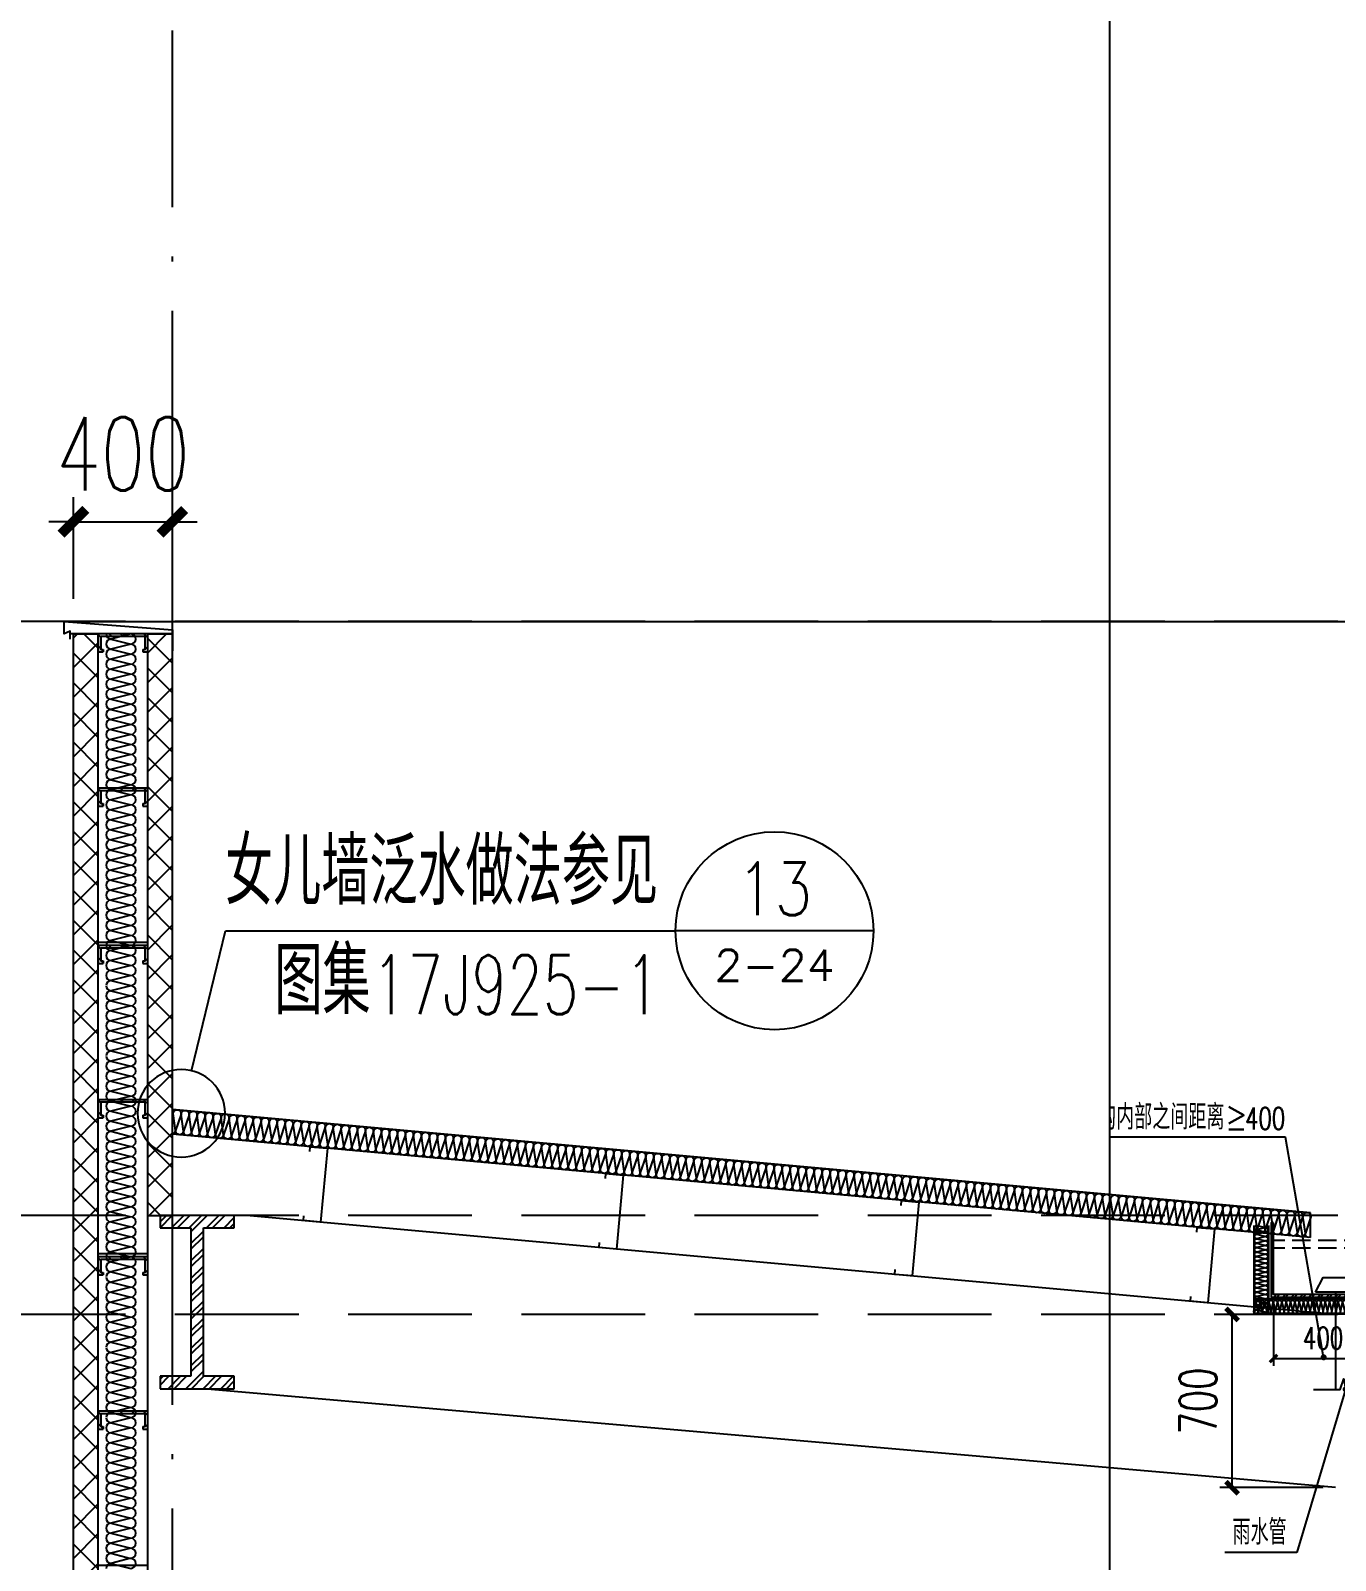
# Model space of a CAD drawing. Extents: x -1899985 to -450366, y 556196 to 2151267.
# Drawn here: x -1581744 to -1576471, y 578964 to 585146 of the extents above; entities that cross this region are included whole.
import ezdxf
from ezdxf.enums import TextEntityAlignment as Align
from ezdxf.xclip import XClip

# ---------------------------------------------------------------- set-up
doc = ezdxf.new("R2010")
doc.units = 0
doc.header["$LTSCALE"] = 1000
doc.header["$MEASUREMENT"] = 0
doc.header["$XCLIPFRAME"] = 2
for name, pattern in [('__DASH', [0.35, 0.25, -0.1]), ('DASH', [0.35, 0.25, -0.1]), ('DOTE', [2.42, 2, -0.2, 0.02, -0.2])]:
    doc.linetypes.add(name, pattern=pattern)
doc.layers.get('Defpoints').update_dxf_attribs({"color": 210})
for name, color, linetype in [('A-AXIS-DOTE', 14, 'DOTE'), ('A-AXIS-DP', 126, 'Continuous'), ('A-AXIS-SYMB', 3, 'Continuous'), ('A-HATCH-2', 251, 'Continuous'), ('A-LIN-V', 9, 'Continuous'), ('AS-COLN', 6, 'Continuous'), ('AS-WALL', 40, 'Continuous'), ('DIM_SYMB', 3, 'Continuous'), ('PUB_HATCH', 8, 'Continuous'), ('PUB_TEXT', 7, 'Continuous'), ('建-墙-填充', 8, 'Continuous'), ('建-尺寸', 3, 'Continuous'), ('建-柱-钢', 9, 'Continuous')]:
    doc.layers.add(name, color=color, linetype=linetype)
doc.styles.add('_TCH_DIM', font='SIMPLEX', dxfattribs={"bigfont": 'GBCBIG'})
doc.styles.add('_TCH_DIM_T3', font='SIMPLEX', dxfattribs={"width": 0.705882, "bigfont": 'GBCBIG'})
doc.styles.add('A-DIM_T3', font='SIMPLEX', dxfattribs={"width": 0.705882, "bigfont": 'GBCBIG'})
doc.dimstyles.new('_TCH_ARCH&&100', dxfattribs={"dimtxt": 297.5, "dimasz": 100, "dimexe": 100, "dimexo": 100, "dimgap": 126.25, "dimtad": 1, "dimdec": 0, "dimzin": 0, "dimdsep": 46, "dimtxsty": '_TCH_DIM_T3', "dimblk": 'ARCHTICK', "dimcen": 0.09, "dimclrt": 7, "dimazin": 2, "dimtfac": 1, "dimtdec": 0, "dimtix": 1, "dimtmove": 2, "dimatfit": 3, "dimfxl": 0, "dimtolj": 1, "dimtzin": 0, "dimarcsym": 0})
doc.dimstyles.new('_TCH_ARCH&&30', dxfattribs={"dimtxt": 89.25, "dimasz": 30, "dimexe": 30, "dimexo": 30, "dimgap": 37.875, "dimtad": 1, "dimdec": 0, "dimzin": 0, "dimdsep": 46, "dimtxsty": '_TCH_DIM_T3', "dimblk": 'ARCHTICK', "dimcen": 0.09, "dimclrt": 7, "dimazin": 2, "dimtfac": 1, "dimtdec": 0, "dimtix": 1, "dimtmove": 2, "dimatfit": 3, "dimfxl": 0, "dimtolj": 1, "dimtzin": 0, "dimarcsym": 0})
doc.dimstyles.new('A-DIM&&50', dxfattribs={"dimtxt": 148.75, "dimasz": 50, "dimexe": 50, "dimexo": 50, "dimgap": 63.125, "dimtad": 1, "dimdec": 0, "dimzin": 0, "dimdsep": 46, "dimtxsty": 'A-DIM_T3', "dimblk": 'ARCHTICK', "dimcen": 0.09, "dimclrt": 7, "dimazin": 2, "dimtfac": 1, "dimtdec": 0, "dimtix": 1, "dimtmove": 2, "dimatfit": 3, "dimfxl": 0, "dimtolj": 1, "dimtzin": 0, "dimarcsym": 0})
pattern_1 = [(45, (60, 0), (-60.000061, 60.000061), []), (135, (60, 0), (-60.000061, -60.000061), [])]

# ---------------------------------------------------------------- blocks, each defined once
blk = doc.blocks.new('G$C59B9C3A2')
at = {"layer": 'A-LIN-V'}
blk.add_lwpolyline([(79.4, -16.8), (-333.7, -16.8)], dxfattribs=at)
at = {"layer": 'AS-WALL'}
blk.add_lwpolyline([(-333.7, -38.1), (-333.7, -5.4), (-357.8, -16.8), (-357.8, 33.2), (79.4, 0), (79.4, -84.3)], dxfattribs=at)
blk = doc.blocks.new('$LinePat$岩棉板')
at = {"color": 0}
for p, q in [((0, -17), (12, -67)), ((12, -67), (24, -17))]:
    blk.add_line(p, q, dxfattribs=at)
for points in [[(24, -1.5), (0, -1.5)], [(24, -84), (0, -84)]]:
    blk.add_lwpolyline(points)
for centre, start, end in [((12, -17), 0, 180), ((0, -67), 270, 0), ((24, -67), 180, 270)]:
    blk.add_arc(centre, 12, start, end, dxfattribs=at)
blk = doc.blocks.new('_ArchTick')
at = {"color": 0, "linetype": 'ByBlock', "const_width": 0.4}
blk.add_lwpolyline([(-0.5, -0.5), (0.5, 0.5)], dxfattribs=at)
blk = doc.blocks.new('*D509')
at = {"layer": 'A-AXIS-SYMB', "color": 0, "lineweight": -2}
for p, q in [((1161223.6, -3405789.3), (1161223.6, -3406047.3)), ((1161623.6, -3405789.3), (1161623.6, -3406047.3)), ((1161223.6, -3406017.3), (1161623.6, -3406017.3))]:
    blk.add_line(p, q, dxfattribs=at)
at = {"layer": 'Defpoints', "color": 0}
for p in [(1161223.6, -3405759.3), (1161623.6, -3405759.3), (1161623.6, -3406017.3)]:
    blk.add_point(p, dxfattribs=at)
at = {"layer": 'A-AXIS-SYMB', "color": 0, "lineweight": -2, "xscale": 30, "yscale": 30, "zscale": 30, "rotation": 180}
blk.add_blockref('_ArchTick', (1161223.6, -3406017.3), dxfattribs=at)
at = {"layer": 'A-AXIS-SYMB', "color": 0, "lineweight": -2, "xscale": 30, "yscale": 30, "zscale": 30}
blk.add_blockref('_ArchTick', (1161623.6, -3406017.3), dxfattribs=at)
at = {"layer": 'A-AXIS-SYMB', "color": 7, "insert": (1161423.6, -3405934.8), "char_height": 89.25, "attachment_point": 5, "style": '_TCH_DIM_T3'}
blk.add_mtext('\\A1;400', dxfattribs=at)
blk = doc.blocks.new('G$CBF9D2CED')
at = {"layer": '建-墙-填充'}
h = blk.add_hatch(dxfattribs=at)
h.set_pattern_fill('金属', color=256, scale=20, style=0)
h.set_pattern_definition([(45, (0, 0), (-35.3553, 35.3553), []), (45, (23.57, 0), (-35.3553, 35.3553), [])])
h.paths.add_polyline_path([(-150, 0), (-150, -50), (-25, -50), (-25, -650), (-150, -650), (-150, -700), (150, -700), (150, -650), (25, -650), (25, -50), (150, -50), (150, 0)])
at = {"layer": '建-柱-钢'}
for p, q in [((-150, 0), (-150, -50)), ((150, 0), (-150, 0)), ((150, -50), (150, 0)), ((-150, -50), (-25, -50)), ((-25, -50), (-25, -650)), ((25, -650), (25, -50)), ((25, -50), (150, -50)), ((-25, -650), (-150, -650)), ((-150, -650), (-150, -700)), ((150, -650), (25, -650)), ((150, -700), (150, -650)), ((-150, -700), (150, -700))]:
    blk.add_line(p, q, dxfattribs=at)
blk = doc.blocks.new('*D130')
at = {"layer": 'A-AXIS-DP', "color": 0, "lineweight": -2}
for p, q in [((-1581570.6, 582849.2), (-1581570.6, 583260.6)), ((-1581170.6, 582849.2), (-1581170.6, 583260.6)), ((-1581570.6, 583160.6), (-1581670.6, 583160.6)), ((-1581570.6, 583160.6), (-1581170.6, 583160.6)), ((-1581170.6, 583160.6), (-1581070.6, 583160.6))]:
    blk.add_line(p, q, dxfattribs=at)
at = {"layer": 'Defpoints', "color": 0}
for p in [(-1581170.6, 583160.6), (-1581570.6, 582749.2), (-1581170.6, 582749.2)]:
    blk.add_point(p, dxfattribs=at)
at = {"layer": 'A-AXIS-DP', "color": 0, "lineweight": -2, "xscale": 100, "yscale": 100, "zscale": 100}
blk.add_blockref('_ArchTick', (-1581570.6, 583160.6), dxfattribs=at)
at = {"layer": 'A-AXIS-DP', "color": 0, "lineweight": -2, "xscale": 100, "yscale": 100, "zscale": 100, "rotation": 180}
blk.add_blockref('_ArchTick', (-1581170.6, 583160.6), dxfattribs=at)
at = {"layer": 'A-AXIS-DP', "color": 7, "insert": (-1581370.6, 583435.6), "char_height": 297.5, "attachment_point": 5, "style": '_TCH_DIM_T3'}
blk.add_mtext('\\A1;400', dxfattribs=at)
blk = doc.blocks.new('*D359')
at = {"layer": 'Defpoints', "color": 0}
for p in [(-1576888.1, 579957.5), (-1576470.6, 579957.5), (-1576470.6, 579257.5)]:
    blk.add_point(p, dxfattribs=at)
at = {"layer": '建-尺寸', "color": 0, "lineweight": -2}
for p, q in [((-1576520.6, 579957.5), (-1576938.1, 579957.5)), ((-1576888.1, 579257.5), (-1576888.1, 579957.5)), ((-1576520.6, 579257.5), (-1576938.1, 579257.5))]:
    blk.add_line(p, q, dxfattribs=at)
at = {"layer": '建-尺寸', "color": 0, "lineweight": -2, "xscale": 50, "yscale": 50, "zscale": 50}
for p, rotation in [((-1576888.1, 579957.5), 90), ((-1576888.1, 579257.5), 270)]:
    blk.add_blockref('_ArchTick', p, dxfattribs=dict(at, rotation=rotation))
at = {"layer": '建-尺寸', "color": 7, "insert": (-1577025.6, 579607.5), "char_height": 148.75, "attachment_point": 5, "rotation": 90, "style": 'A-DIM_T3'}
blk.add_mtext('\\A1;700', dxfattribs=at)
blk = doc.blocks.new('CURVEPATTERNLIB$SYSLIB$岩棉板')
at = {"color": 0}
for p, q in [((0, -17), (12, -67)), ((12, -67), (24, -17))]:
    blk.add_line(p, q, dxfattribs=at)
for centre, start, end in [((12, -17), 0, 180), ((0, -67), 270, 0), ((24, -67), 180, 270)]:
    blk.add_arc(centre, 12, start, end, dxfattribs=at)
blk = doc.blocks.new('CURVEPATTERNLIB$SYSLIB$防水材料1')
at = {"layer": 'PUB_HATCH'}
h = blk.add_hatch(dxfattribs=at)
h.set_pattern_fill('ANSI31', color=256, scale=10, angle=90, style=0)
h.set_pattern_definition([(45, (-196995.837, -685381.036), (11.22532015, -11.22532015), [])])
h.paths.add_polyline_path([(35, 0), (0, 0), (0, -100), (35, -100), (35, -90), (30, -90), (30, -95), (5, -95), (5, -5), (30, -5), (30, -10), (35, -10)])
h = blk.add_hatch(dxfattribs=at)
h.set_pattern_fill('ANSI31', color=256, scale=10, angle=90, style=0)
h.set_pattern_definition([(45, (-196695.837, -685381.036), (11.22532015, -11.22532015), [])])
h.paths.add_polyline_path([(335, 0), (300, 0), (300, -100), (335, -100), (335, -90), (330, -90), (330, -95), (305, -95), (305, -5), (330, -5), (330, -10), (335, -10)])
at = {"layer": 'A-LIN-V', "extrusion": (-3.26108e-18, 2.41725e-31, -1)}
blk.add_line((600, 0), (600, -100), dxfattribs=at)
at = {"layer": 'A-LIN-V'}
for p, q in [((30, -10), (35, -10)), ((330, -10), (335, -10)), ((30, -90), (35, -90)), ((330, -90), (335, -90))]:
    blk.add_line(p, q, dxfattribs=at)
at = {"layer": 'A-LIN-V', "extrusion": (-3.26108e-18, 2.41725e-31, -1)}
for points in [[(-35, -10), (-35, 0), (0, 0), (0, -100), (-35, -100), (-35, -90)], [(-335, -10), (-335, 0), (-300, 0), (-300, -100), (-335, -100), (-335, -90)], [(-30, -10), (-30, -5), (-5, -5), (-5, -95), (-30, -95), (-30, -90)], [(-330, -10), (-330, -5), (-305, -5), (-305, -95), (-330, -95), (-330, -90)]]:
    blk.add_lwpolyline(points, dxfattribs=at)
at = {"layer": 'A-LIN-V', "xscale": 0.8142221102150538, "yscale": 0.8108108108108109, "zscale": 0.8142221102150538}
for p in [(0, -20.1), (19.5, -20.1), (39.1, -20.1), (58.6, -20.1), (78.2, -20.1), (97.7, -20.1), (117.2, -20.1), (136.8, -20.1), (156.3, -20.1), (175.9, -20.1), (195.4, -20.1), (215, -20.1), (234.5, -20.1), (254, -20.1), (273.6, -20.1), (293.1, -20.1), (312.7, -20.1), (332.2, -20.1), (351.7, -20.1), (371.3, -20.1), (390.8, -20.1), (410.4, -20.1), (429.9, -20.1), (449.5, -20.1), (469, -20.1), (488.5, -20.1), (508.1, -20.1), (527.6, -20.1), (547.2, -20.1), (566.7, -20.1), (586.2, -20.1)]:
    blk.add_blockref('CURVEPATTERNLIB$SYSLIB$岩棉板', p, dxfattribs=at)
blk = doc.blocks.new('2342424242')
at = {"layer": 'A-LIN-V'}
h = blk.add_hatch(dxfattribs=at)
h.set_pattern_fill('金属', color=256, scale=10)
h.set_pattern_definition([(45, (0, 0), (-17.67766953, 17.67766953), []), (45, (11.785, 0), (-17.67766953, 17.67766953), [])])
h.paths.add_polyline_path([(1161223.6, -3405469.3), (1161213.6, -3405469.3), (1161213.6, -3405769.3), (1162328.6, -3405769.3), (1162328.6, -3405469.3), (1162318.6, -3405469.3), (1162318.6, -3405759.3), (1161223.6, -3405759.3)])
at = {"layer": 'A-AXIS-DOTE', "linetype": '__DASH', "ltscale": 2}
blk.add_line((1161773.6, -3405320), (1161773.6, -3406120), dxfattribs=at)
at = {"layer": 'A-AXIS-SYMB'}
for p, q in [((1161938.6, -3405760), (1162340, -3405093.4)), ((1162340, -3405093.4), (1162945.1, -3405093.4)), ((1161515, -3406142.1), (1161317.7, -3406800.9)), ((1161317.7, -3406800.9), (1161026.4, -3406800.9))]:
    blk.add_line(p, q, dxfattribs=at)
at = {"layer": 'A-AXIS-SYMB', "color": 1}
for p, q in [((1161272.2, -3405123.4), (1160118.6, -3405123.4)), ((1161426.2, -3406012.6), (1161272.2, -3405123.4))]:
    blk.add_line(p, q, dxfattribs=at)
at = {"layer": 'A-AXIS-SYMB', "const_width": 12}
for points in [[(1161935.5, -3405765.1, 1), (1161941.7, -3405754.9, 1)], [(1161516.8, -3406136.3, 1), (1161513.3, -3406147.8, 1)]]:
    blk.add_lwpolyline(points, format="xyb", close=True, dxfattribs=at)
at = {"layer": 'A-AXIS-SYMB', "color": 1, "const_width": 12}
blk.add_lwpolyline([(1161427.3, -3406018.5, 1), (1161425.2, -3406006.6, 1)], format="xyb", close=True, dxfattribs=at)
at = {"layer": 'A-LIN-V'}
for points in [[(1161223.6, -3405469.3), (1161213.6, -3405469.3), (1161213.6, -3405769.3), (1162328.6, -3405769.3), (1162328.6, -3405469.3), (1162318.6, -3405469.3), (1162318.6, -3405469.3), (1162318.6, -3405469.3), (1162318.6, -3405759.3), (1161223.6, -3405759.3), (1161223.6, -3405469.3)], [(1161393.6, -3405749.3), (1161423.6, -3405690), (1161623.6, -3405690), (1161653.6, -3405749.3), (1161393.6, -3405749.3)], [(1161473.6, -3405749.3), (1161473.6, -3406142.1)], [(1161573.6, -3405749.3), (1161573.6, -3406142.1)]]:
    blk.add_lwpolyline(points, dxfattribs=at)
at = {"layer": 'A-LIN-V', "linetype": 'DASH', "ltscale": 0.3}
for points in [[(1162318.6, -3405540.9), (1161223.6, -3405540.9)], [(1162318.6, -3405570.9), (1161223.6, -3405570.9)]]:
    blk.add_lwpolyline(points, dxfattribs=at)
at = {"layer": 'DIM_SYMB'}
blk.add_lwpolyline([(1161384.9, -3406142.1), (1161492.4, -3406142.1), (1161507.6, -3406100.1), (1161522.5, -3406184.1), (1161537.4, -3406142.1), (1161644.9, -3406142.1)], dxfattribs=at)
at = {"layer": 'A-LIN-V', "yscale": 0.7272727272727273, "zscale": 0.7272727272727273}
for p, xscale, rotation in [((1161143.6, -3405479.3), -0.7499999999999999, 90), ((1162398.6, -3405479.3), 0.7499999999999999, 270), ((1161143.6, -3405497.3), -0.7499999999999999, 90), ((1161143.6, -3405515.3), -0.7499999999999999, 90), ((1161143.6, -3405533.3), -0.7499999999999999, 90), ((1161143.6, -3405551.3), -0.7499999999999999, 90), ((1162398.6, -3405497.3), 0.7499999999999999, 270), ((1162398.6, -3405515.3), 0.7499999999999999, 270), ((1162398.6, -3405533.3), 0.7499999999999999, 270), ((1162398.6, -3405551.3), 0.7499999999999999, 270), ((1161143.6, -3405569.3), -0.7499999999999999, 90), ((1161143.6, -3405587.3), -0.7499999999999999, 90), ((1161143.6, -3405605.3), -0.7499999999999999, 90), ((1162398.6, -3405569.3), 0.7499999999999999, 270), ((1162398.6, -3405587.3), 0.7499999999999999, 270), ((1162398.6, -3405605.3), 0.7499999999999999, 270), ((1161143.6, -3405623.3), -0.7499999999999999, 90), ((1161143.6, -3405641.3), -0.7499999999999999, 90), ((1161143.6, -3405659.3), -0.7499999999999999, 90), ((1161143.6, -3405677.3), -0.7499999999999999, 90), ((1162398.6, -3405623.3), 0.7499999999999999, 270), ((1162398.6, -3405641.3), 0.7499999999999999, 270), ((1162398.6, -3405659.3), 0.7499999999999999, 270), ((1162398.6, -3405677.3), 0.7499999999999999, 270), ((1161143.6, -3405695.3), -0.7499999999999999, 90), ((1161143.6, -3405713.3), -0.7499999999999999, 90), ((1161143.6, -3405731.3), -0.7499999999999999, 90), ((1162398.6, -3405695.3), 0.7499999999999999, 270), ((1162398.6, -3405713.3), 0.7499999999999999, 270), ((1162398.6, -3405731.3), 0.7499999999999999, 270), ((1161143.6, -3405839.3), -0.7291666728024547, 180), ((1161143.6, -3405749.3), -0.7499999999999999, 90), ((1161143.6, -3405767.3), -0.7499999999999999, 90), ((1161143.6, -3405785.3), -0.7499999999999999, 90), ((1161161.1, -3405839.3), -0.7291666728024547, 180), ((1161178.6, -3405839.3), -0.7291666728024547, 180), ((1161196.1, -3405839.3), -0.7291666728024547, 180), ((1161213.6, -3405839.3), -0.7291666728024547, 180), ((1161231.1, -3405839.3), -0.7291666728024547, 180), ((1161248.6, -3405839.3), -0.7291666728024547, 180), ((1161266.1, -3405839.3), -0.7291666728024547, 180), ((1161283.6, -3405839.3), -0.7291666728024547, 180), ((1161301.1, -3405839.3), -0.7291666728024547, 180), ((1161318.6, -3405839.3), -0.7291666728024547, 180), ((1161336.1, -3405839.3), -0.7291666728024547, 180), ((1161353.6, -3405839.3), -0.7291666728024547, 180), ((1161371.1, -3405839.3), -0.7291666728024547, 180), ((1161388.6, -3405839.3), -0.7291666728024547, 180), ((1161406.1, -3405839.3), -0.7291666728024547, 180), ((1161423.6, -3405839.3), -0.7291666728024547, 180), ((1161441.1, -3405839.3), -0.7291666728024547, 180), ((1161458.6, -3405839.3), -0.7291666728024547, 180), ((1161476.1, -3405839.3), -0.7291666728024547, 180), ((1161493.6, -3405839.3), -0.7291666728024547, 180), ((1161511.1, -3405839.3), -0.7291666728024547, 180), ((1161528.6, -3405839.3), -0.7291666728024547, 180), ((1161546.1, -3405839.3), -0.7291666728024547, 180), ((1161563.6, -3405839.3), -0.7291666728024547, 180), ((1161581.1, -3405839.3), -0.7291666728024547, 180), ((1161598.6, -3405839.3), -0.7291666728024547, 180), ((1161616.1, -3405839.3), -0.7291666728024547, 180), ((1161633.6, -3405839.3), -0.7291666728024547, 180), ((1161651.1, -3405839.3), -0.7291666728024547, 180), ((1161668.6, -3405839.3), -0.7291666728024547, 180), ((1161686.1, -3405839.3), -0.7291666728024547, 180), ((1161703.6, -3405839.3), -0.7291666728024547, 180), ((1161721.1, -3405839.3), -0.7291666728024547, 180), ((1161738.6, -3405839.3), -0.7291666728024547, 180), ((1161756.1, -3405839.3), -0.7291666728024547, 180), ((1161791.4, -3405839.3), 0.7440476145040953, 180), ((1161809.3, -3405839.3), 0.7440476145040953, 180), ((1161827.1, -3405839.3), 0.7440476145040953, 180), ((1161845, -3405839.3), 0.7440476145040953, 180), ((1161862.9, -3405839.3), 0.7440476145040953, 180), ((1161880.7, -3405839.3), 0.7440476145040953, 180), ((1161898.6, -3405839.3), 0.7440476145040953, 180), ((1161916.4, -3405839.3), 0.7440476145040953, 180), ((1161934.3, -3405839.3), 0.7440476145040953, 180), ((1161952.1, -3405839.3), 0.7440476145040953, 180), ((1161970, -3405839.3), 0.7440476145040953, 180), ((1161987.9, -3405839.3), 0.7440476145040953, 180), ((1162005.7, -3405839.3), 0.7440476145040953, 180), ((1162023.6, -3405839.3), 0.7440476145040953, 180), ((1162041.4, -3405839.3), 0.7440476145040953, 180), ((1162059.3, -3405839.3), 0.7440476145040953, 180), ((1162077.1, -3405839.3), 0.7440476145040953, 180), ((1162095, -3405839.3), 0.7440476145040953, 180), ((1162112.9, -3405839.3), 0.7440476145040953, 180), ((1162130.7, -3405839.3), 0.7440476145040953, 180), ((1162148.6, -3405839.3), 0.7440476145040953, 180), ((1162166.4, -3405839.3), 0.7440476145040953, 180), ((1162184.3, -3405839.3), 0.7440476145040953, 180), ((1162202.1, -3405839.3), 0.7440476145040953, 180), ((1162220, -3405839.3), 0.7440476145040953, 180), ((1162237.9, -3405839.3), 0.7440476145040953, 180), ((1162255.7, -3405839.3), 0.7440476145040953, 180), ((1162273.6, -3405839.3), 0.7440476145040953, 180), ((1162291.4, -3405839.3), 0.7440476145040953, 180), ((1162309.3, -3405839.3), 0.7440476145040953, 180), ((1162327.1, -3405839.3), 0.7440476145040953, 180), ((1162345, -3405839.3), 0.7440476145040953, 180), ((1162398.6, -3405749.3), 0.7499999999999999, 270), ((1162398.6, -3405767.3), 0.7499999999999999, 270), ((1162398.6, -3405785.3), 0.7499999999999999, 270), ((1162362.9, -3405839.3), 0.7440476145040953, 180), ((1162380.7, -3405839.3), 0.7440476145040953, 180), ((1162398.6, -3405839.3), 0.7440476145040953, 180), ((1161143.6, -3405803.3), -0.7499999999999999, 90), ((1161143.6, -3405821.3), -0.7499999999999999, 90), ((1162398.6, -3405803.3), 0.7499999999999999, 270), ((1162398.6, -3405821.3), 0.7499999999999999, 270)]:
    blk.add_blockref('$LinePat$岩棉板', p, dxfattribs=dict(at, xscale=xscale, rotation=rotation))
at = {"layer": 'PUB_TEXT', "style": '_TCH_DIM'}
for s, height, p in [('梁边和排水沟内部之间距离≥', 101.277, (1160150.1, -3405091.9)), ('厚钢板檐沟', 101.28, (1162560.7, -3405061.9)), ('雨水管', 101.28, (1161057.9, -3406769.4))]:
    blk.add_text(s, height=height, dxfattribs=at).set_placement(p)
at = {"layer": 'PUB_TEXT', "style": '_TCH_DIM', "width": 0.705882}
for s, p in [('3~4', (1162362.7, -3405061.9)), ('400', (1161108.5, -3405091.9))]:
    blk.add_text(s, height=89.25, dxfattribs=at).set_placement(p)
at = {"layer": 'A-AXIS-SYMB', "color": 1}
dim = blk.add_aligned_dim(p1=(1161223.6, -3405759.3), p2=(1161623.6, -3405759.3), distance=-258, dimstyle='_TCH_ARCH&&30', dxfattribs=at)
dim.commit()
dim.dimension.update_dxf_attribs({"geometry": '*D509', "text_midpoint": (1161423.6, -3405934.8)})
blk = doc.blocks.new('G$C845E5159')
at = {"layer": 'A-LIN-V'}
blk.add_blockref('2342424242', (-1161773.6, 3406539.3), dxfattribs=at)

msp = doc.modelspace()

# ---------------------------------------------------------------- hatches: boundary and pattern name
at = {"layer": 'PUB_HATCH'}
h = msp.add_hatch(dxfattribs=at)
h.set_pattern_fill('多孔材料', color=256, scale=30, style=0)
h.set_pattern_definition(pattern_1)
h.paths.add_polyline_path([(-1581470.6, 570657.5), (-1581470.6, 582707.5), (-1581570.6, 582707.5), (-1581570.6, 570657.5)])
h = msp.add_hatch(dxfattribs=at)
h.set_pattern_fill('多孔材料', color=256, scale=30, style=0)
h.set_pattern_definition(pattern_1)
h.paths.add_polyline_path([(-1581170.6, 580357.5), (-1581170.6, 582707.5), (-1581270.6, 582707.5), (-1581270.6, 580357.5)])

# ---------------------------------------------------------------- linework, layer by layer
at = {"layer": 'A-AXIS-DOTE'}
msp.add_line((-1581170.6, 565072.8), (-1581170.6, 585146), dxfattribs=at)
at = {"layer": 'A-AXIS-DOTE', "linetype": '__DASH', "ltscale": 2}
for p, q in [((-1572960.3, 582757.5), (-1587785.8, 582757.5)), ((-1572960.3, 580357.5), (-1587785.8, 580357.5)), ((-1572960.3, 579957.5), (-1587785.8, 579957.5))]:
    msp.add_line(p, q, dxfattribs=at)
at = {"layer": 'A-AXIS-SYMB'}
for p, q in [((-1581093.1, 580942.5), (-1580955.6, 581508.1)), ((-1580955.6, 581508.1), (-1579137.3, 581508.1)), ((-1578337.3, 581508.1), (-1579137.3, 581508.1))]:
    msp.add_line(p, q, dxfattribs=at)
msp.add_lwpolyline([(-1580957.9, 580770.5, 1), (-1581312, 580770.5, 1)], format="xyb", close=True, dxfattribs=at)
msp.add_circle((-1578737.3, 581508.1), 400, dxfattribs=at)
at = {"layer": 'A-LIN-V'}
msp.add_line((-1581607.7, 582757.5), (-1572960.3, 582757.5), dxfattribs=at)
at = {"layer": 'A-LIN-V', "color": 2}
for p, q in [((-1576470.6, 579957.5), (-1580870.6, 580357.5)), ((-1576470.6, 579257.5), (-1581045.6, 579657.5))]:
    msp.add_line(p, q, dxfattribs=at)
at = {"layer": 'A-LIN-V'}
for points in [[(-1581270.6, 572757.5), (-1581270.6, 582707.5)], [(-1580615.9, 580615.5), (-1580614.1, 580635.4), (-1580544.4, 580629), (-1580571.6, 580330.3), (-1580641.3, 580336.6), (-1580639.5, 580356.5)], [(-1579420.9, 580506.8), (-1579419, 580526.7), (-1579349.3, 580520.4), (-1579376.5, 580221.6), (-1579446.2, 580228), (-1579444.4, 580247.9)], [(-1578225.8, 580398.2), (-1578224, 580418.1), (-1578154.3, 580411.8), (-1578181.4, 580113), (-1578251.1, 580119.3), (-1578249.3, 580139.2)], [(-1577030.7, 580289.5), (-1577028.9, 580309.4), (-1576959.2, 580303.1), (-1576986.4, 580004.3), (-1577056.1, 580010.7), (-1577054.3, 580030.6)]]:
    msp.add_lwpolyline(points, dxfattribs=at)
at = {"layer": 'AS-COLN'}
for p, q in [((-1576570.7, 580368.2), (-1581170.6, 580786.4)), ((-1576570.7, 580267.8), (-1581170.6, 580686)), ((-1576570.7, 580267.8), (-1576570.7, 580368.2))]:
    msp.add_line(p, q, dxfattribs=at)
at = {"layer": 'AS-WALL'}
for p, q in [((-1581570.6, 570657.5), (-1581570.6, 582707.5)), ((-1581570.6, 582707.5), (-1581470.6, 582707.5)), ((-1581470.6, 570657.5), (-1581470.6, 582707.5)), ((-1581270.6, 580357.5), (-1581270.6, 582707.5)), ((-1581270.6, 582707.5), (-1581170.6, 582707.5)), ((-1581170.6, 580357.5), (-1581170.6, 582707.5)), ((-1581270.6, 580357.5), (-1581170.6, 580357.5))]:
    msp.add_line(p, q, dxfattribs=at)

# ---------------------------------------------------------------- block references
at = {"layer": 'A-HATCH-2'}
for name, p, xscale, yscale, zscale, rotation in [('CURVEPATTERNLIB$SYSLIB$防水材料1', (-1581270.6, 582707.5), 2.07789527983807, 1.999999999990687, 1.999999999990687, 269.9999999972882), ('CURVEPATTERNLIB$SYSLIB$防水材料1', (-1581270.6, 581448.7), 2.07789527983807, 1.999999999990687, 1.999999999990687, 269.9999999972882), ('CURVEPATTERNLIB$SYSLIB$岩棉板', (-1581133.6, 580790), -1.354906005216423, 1.351351351351351, 1.351351351351351, 354.8055707640898), ('CURVEPATTERNLIB$SYSLIB$岩棉板', (-1581101.3, 580787.1), -1.354906005216423, 1.351351351351351, 1.351351351351351, 354.8055707640898), ('CURVEPATTERNLIB$SYSLIB$岩棉板', (-1581068.9, 580784.2), -1.354906005216423, 1.351351351351351, 1.351351351351351, 354.8055707640898), ('CURVEPATTERNLIB$SYSLIB$岩棉板', (-1581036.5, 580781.2), -1.354906005216423, 1.351351351351351, 1.351351351351351, 354.8055707640898), ('CURVEPATTERNLIB$SYSLIB$岩棉板', (-1581004.1, 580778.3), -1.354906005216423, 1.351351351351351, 1.351351351351351, 354.8055707640898), ('CURVEPATTERNLIB$SYSLIB$岩棉板', (-1580971.7, 580775.3), -1.354906005216423, 1.351351351351351, 1.351351351351351, 354.8055707640898), ('CURVEPATTERNLIB$SYSLIB$岩棉板', (-1580939.3, 580772.4), -1.354906005216423, 1.351351351351351, 1.351351351351351, 354.8055707640898), ('CURVEPATTERNLIB$SYSLIB$岩棉板', (-1580907, 580769.4), -1.354906005216423, 1.351351351351351, 1.351351351351351, 354.8055707640898), ('CURVEPATTERNLIB$SYSLIB$岩棉板', (-1580874.6, 580766.5), -1.354906005216423, 1.351351351351351, 1.351351351351351, 354.8055707640898), ('CURVEPATTERNLIB$SYSLIB$岩棉板', (-1580842.2, 580763.6), -1.354906005216423, 1.351351351351351, 1.351351351351351, 354.8055707640898), ('CURVEPATTERNLIB$SYSLIB$岩棉板', (-1580809.8, 580760.6), -1.354906005216423, 1.351351351351351, 1.351351351351351, 354.8055707640898), ('CURVEPATTERNLIB$SYSLIB$岩棉板', (-1580777.4, 580757.7), -1.354906005216423, 1.351351351351351, 1.351351351351351, 354.8055707640898), ('CURVEPATTERNLIB$SYSLIB$岩棉板', (-1580745, 580754.7), -1.354906005216423, 1.351351351351351, 1.351351351351351, 354.8055707640898), ('CURVEPATTERNLIB$SYSLIB$岩棉板', (-1580712.7, 580751.8), -1.354906005216423, 1.351351351351351, 1.351351351351351, 354.8055707640898), ('CURVEPATTERNLIB$SYSLIB$岩棉板', (-1580680.3, 580748.8), -1.354906005216423, 1.351351351351351, 1.351351351351351, 354.8055707640898), ('CURVEPATTERNLIB$SYSLIB$岩棉板', (-1580647.9, 580745.9), -1.354906005216423, 1.351351351351351, 1.351351351351351, 354.8055707640898), ('CURVEPATTERNLIB$SYSLIB$岩棉板', (-1580615.5, 580742.9), -1.354906005216423, 1.351351351351351, 1.351351351351351, 354.8055707640898), ('CURVEPATTERNLIB$SYSLIB$岩棉板', (-1580583.1, 580740), -1.354906005216423, 1.351351351351351, 1.351351351351351, 354.8055707640898), ('CURVEPATTERNLIB$SYSLIB$岩棉板', (-1580550.7, 580737.1), -1.354906005216423, 1.351351351351351, 1.351351351351351, 354.8055707640898), ('CURVEPATTERNLIB$SYSLIB$岩棉板', (-1580518.3, 580734.1), -1.354906005216423, 1.351351351351351, 1.351351351351351, 354.8055707640898), ('CURVEPATTERNLIB$SYSLIB$岩棉板', (-1580486, 580731.2), -1.354906005216423, 1.351351351351351, 1.351351351351351, 354.8055707640898), ('CURVEPATTERNLIB$SYSLIB$岩棉板', (-1580453.6, 580728.2), -1.354906005216423, 1.351351351351351, 1.351351351351351, 354.8055707640898), ('CURVEPATTERNLIB$SYSLIB$岩棉板', (-1580421.2, 580725.3), -1.354906005216423, 1.351351351351351, 1.351351351351351, 354.8055707640898), ('CURVEPATTERNLIB$SYSLIB$岩棉板', (-1580388.8, 580722.3), -1.354906005216423, 1.351351351351351, 1.351351351351351, 354.8055707640898), ('CURVEPATTERNLIB$SYSLIB$岩棉板', (-1580356.4, 580719.4), -1.354906005216423, 1.351351351351351, 1.351351351351351, 354.8055707640898), ('CURVEPATTERNLIB$SYSLIB$岩棉板', (-1580324, 580716.4), -1.354906005216423, 1.351351351351351, 1.351351351351351, 354.8055707640898), ('CURVEPATTERNLIB$SYSLIB$岩棉板', (-1580291.7, 580713.5), -1.354906005216423, 1.351351351351351, 1.351351351351351, 354.8055707640898), ('CURVEPATTERNLIB$SYSLIB$岩棉板', (-1580259.3, 580710.6), -1.354906005216423, 1.351351351351351, 1.351351351351351, 354.8055707640898), ('CURVEPATTERNLIB$SYSLIB$岩棉板', (-1580226.9, 580707.6), -1.354906005216423, 1.351351351351351, 1.351351351351351, 354.8055707640898), ('CURVEPATTERNLIB$SYSLIB$岩棉板', (-1580194.5, 580704.7), -1.354906005216423, 1.351351351351351, 1.351351351351351, 354.8055707640898), ('CURVEPATTERNLIB$SYSLIB$岩棉板', (-1580162.1, 580701.7), -1.354906005216423, 1.351351351351351, 1.351351351351351, 354.8055707640898), ('CURVEPATTERNLIB$SYSLIB$岩棉板', (-1580129.7, 580698.8), -1.354906005216423, 1.351351351351351, 1.351351351351351, 354.8055707640898), ('CURVEPATTERNLIB$SYSLIB$岩棉板', (-1580097.4, 580695.8), -1.354906005216423, 1.351351351351351, 1.351351351351351, 354.8055707640898), ('CURVEPATTERNLIB$SYSLIB$岩棉板', (-1580065, 580692.9), -1.354906005216423, 1.351351351351351, 1.351351351351351, 354.8055707640898), ('CURVEPATTERNLIB$SYSLIB$岩棉板', (-1580032.6, 580690), -1.354906005216423, 1.351351351351351, 1.351351351351351, 354.8055707640898), ('CURVEPATTERNLIB$SYSLIB$岩棉板', (-1580000.2, 580687), -1.354906005216423, 1.351351351351351, 1.351351351351351, 354.8055707640898), ('CURVEPATTERNLIB$SYSLIB$岩棉板', (-1579967.8, 580684.1), -1.354906005216423, 1.351351351351351, 1.351351351351351, 354.8055707640898), ('CURVEPATTERNLIB$SYSLIB$岩棉板', (-1579935.4, 580681.1), -1.354906005216423, 1.351351351351351, 1.351351351351351, 354.8055707640898), ('CURVEPATTERNLIB$SYSLIB$岩棉板', (-1579903, 580678.2), -1.354906005216423, 1.351351351351351, 1.351351351351351, 354.8055707640898), ('CURVEPATTERNLIB$SYSLIB$岩棉板', (-1579870.7, 580675.2), -1.354906005216423, 1.351351351351351, 1.351351351351351, 354.8055707640898), ('CURVEPATTERNLIB$SYSLIB$岩棉板', (-1579838.3, 580672.3), -1.354906005216423, 1.351351351351351, 1.351351351351351, 354.8055707640898), ('CURVEPATTERNLIB$SYSLIB$岩棉板', (-1579805.9, 580669.3), -1.354906005216423, 1.351351351351351, 1.351351351351351, 354.8055707640898), ('CURVEPATTERNLIB$SYSLIB$岩棉板', (-1579773.5, 580666.4), -1.354906005216423, 1.351351351351351, 1.351351351351351, 354.8055707640898), ('CURVEPATTERNLIB$SYSLIB$岩棉板', (-1579741.1, 580663.5), -1.354906005216423, 1.351351351351351, 1.351351351351351, 354.8055707640898), ('CURVEPATTERNLIB$SYSLIB$岩棉板', (-1579708.7, 580660.5), -1.354906005216423, 1.351351351351351, 1.351351351351351, 354.8055707640898), ('CURVEPATTERNLIB$SYSLIB$岩棉板', (-1579676.4, 580657.6), -1.354906005216423, 1.351351351351351, 1.351351351351351, 354.8055707640898), ('CURVEPATTERNLIB$SYSLIB$岩棉板', (-1579644, 580654.6), -1.354906005216423, 1.351351351351351, 1.351351351351351, 354.8055707640898), ('CURVEPATTERNLIB$SYSLIB$岩棉板', (-1579611.6, 580651.7), -1.354906005216423, 1.351351351351351, 1.351351351351351, 354.8055707640898), ('CURVEPATTERNLIB$SYSLIB$岩棉板', (-1579579.2, 580648.7), -1.354906005216423, 1.351351351351351, 1.351351351351351, 354.8055707640898), ('CURVEPATTERNLIB$SYSLIB$岩棉板', (-1579546.8, 580645.8), -1.354906005216423, 1.351351351351351, 1.351351351351351, 354.8055707640898), ('CURVEPATTERNLIB$SYSLIB$岩棉板', (-1579514.4, 580642.8), -1.354906005216423, 1.351351351351351, 1.351351351351351, 354.8055707640898), ('CURVEPATTERNLIB$SYSLIB$岩棉板', (-1579482.1, 580639.9), -1.354906005216423, 1.351351351351351, 1.351351351351351, 354.8055707640898), ('CURVEPATTERNLIB$SYSLIB$岩棉板', (-1579449.7, 580637), -1.354906005216423, 1.351351351351351, 1.351351351351351, 354.8055707640898), ('CURVEPATTERNLIB$SYSLIB$岩棉板', (-1579417.3, 580634), -1.354906005216423, 1.351351351351351, 1.351351351351351, 354.8055707640898), ('CURVEPATTERNLIB$SYSLIB$岩棉板', (-1579384.9, 580631.1), -1.354906005216423, 1.351351351351351, 1.351351351351351, 354.8055707640898), ('CURVEPATTERNLIB$SYSLIB$岩棉板', (-1579352.5, 580628.1), -1.354906005216423, 1.351351351351351, 1.351351351351351, 354.8055707640898), ('CURVEPATTERNLIB$SYSLIB$岩棉板', (-1579320.1, 580625.2), -1.354906005216423, 1.351351351351351, 1.351351351351351, 354.8055707640898), ('CURVEPATTERNLIB$SYSLIB$岩棉板', (-1579287.7, 580622.2), -1.354906005216423, 1.351351351351351, 1.351351351351351, 354.8055707640898), ('CURVEPATTERNLIB$SYSLIB$岩棉板', (-1579255.4, 580619.3), -1.354906005216423, 1.351351351351351, 1.351351351351351, 354.8055707640898), ('CURVEPATTERNLIB$SYSLIB$岩棉板', (-1579223, 580616.4), -1.354906005216423, 1.351351351351351, 1.351351351351351, 354.8055707640898), ('CURVEPATTERNLIB$SYSLIB$岩棉板', (-1579190.6, 580613.4), -1.354906005216423, 1.351351351351351, 1.351351351351351, 354.8055707640898), ('CURVEPATTERNLIB$SYSLIB$岩棉板', (-1579158.2, 580610.5), -1.354906005216423, 1.351351351351351, 1.351351351351351, 354.8055707640898), ('CURVEPATTERNLIB$SYSLIB$岩棉板', (-1579125.8, 580607.5), -1.354906005216423, 1.351351351351351, 1.351351351351351, 354.8055707640898), ('CURVEPATTERNLIB$SYSLIB$岩棉板', (-1579093.4, 580604.6), -1.354906005216423, 1.351351351351351, 1.351351351351351, 354.8055707640898), ('CURVEPATTERNLIB$SYSLIB$岩棉板', (-1579061.1, 580601.6), -1.354906005216423, 1.351351351351351, 1.351351351351351, 354.8055707640898), ('CURVEPATTERNLIB$SYSLIB$岩棉板', (-1579028.7, 580598.7), -1.354906005216423, 1.351351351351351, 1.351351351351351, 354.8055707640898), ('CURVEPATTERNLIB$SYSLIB$岩棉板', (-1578996.3, 580595.7), -1.354906005216423, 1.351351351351351, 1.351351351351351, 354.8055707640898), ('CURVEPATTERNLIB$SYSLIB$岩棉板', (-1578963.9, 580592.8), -1.354906005216423, 1.351351351351351, 1.351351351351351, 354.8055707640898), ('CURVEPATTERNLIB$SYSLIB$岩棉板', (-1578931.5, 580589.9), -1.354906005216423, 1.351351351351351, 1.351351351351351, 354.8055707640898), ('CURVEPATTERNLIB$SYSLIB$岩棉板', (-1578899.1, 580586.9), -1.354906005216423, 1.351351351351351, 1.351351351351351, 354.8055707640898), ('CURVEPATTERNLIB$SYSLIB$岩棉板', (-1578866.8, 580584), -1.354906005216423, 1.351351351351351, 1.351351351351351, 354.8055707640898), ('CURVEPATTERNLIB$SYSLIB$岩棉板', (-1578834.4, 580581), -1.354906005216423, 1.351351351351351, 1.351351351351351, 354.8055707640898), ('CURVEPATTERNLIB$SYSLIB$岩棉板', (-1578802, 580578.1), -1.354906005216423, 1.351351351351351, 1.351351351351351, 354.8055707640898), ('CURVEPATTERNLIB$SYSLIB$岩棉板', (-1578769.6, 580575.1), -1.354906005216423, 1.351351351351351, 1.351351351351351, 354.8055707640898), ('CURVEPATTERNLIB$SYSLIB$岩棉板', (-1578737.2, 580572.2), -1.354906005216423, 1.351351351351351, 1.351351351351351, 354.8055707640898), ('CURVEPATTERNLIB$SYSLIB$岩棉板', (-1578704.8, 580569.2), -1.354906005216423, 1.351351351351351, 1.351351351351351, 354.8055707640898), ('CURVEPATTERNLIB$SYSLIB$岩棉板', (-1578672.4, 580566.3), -1.354906005216423, 1.351351351351351, 1.351351351351351, 354.8055707640898), ('CURVEPATTERNLIB$SYSLIB$岩棉板', (-1578640.1, 580563.4), -1.354906005216423, 1.351351351351351, 1.351351351351351, 354.8055707640898), ('CURVEPATTERNLIB$SYSLIB$岩棉板', (-1578607.7, 580560.4), -1.354906005216423, 1.351351351351351, 1.351351351351351, 354.8055707640898), ('CURVEPATTERNLIB$SYSLIB$岩棉板', (-1578575.3, 580557.5), -1.354906005216423, 1.351351351351351, 1.351351351351351, 354.8055707640898), ('CURVEPATTERNLIB$SYSLIB$岩棉板', (-1578542.9, 580554.5), -1.354906005216423, 1.351351351351351, 1.351351351351351, 354.8055707640898), ('CURVEPATTERNLIB$SYSLIB$岩棉板', (-1578510.5, 580551.6), -1.354906005216423, 1.351351351351351, 1.351351351351351, 354.8055707640898), ('CURVEPATTERNLIB$SYSLIB$岩棉板', (-1578478.1, 580548.6), -1.354906005216423, 1.351351351351351, 1.351351351351351, 354.8055707640898), ('CURVEPATTERNLIB$SYSLIB$岩棉板', (-1578445.8, 580545.7), -1.354906005216423, 1.351351351351351, 1.351351351351351, 354.8055707640898), ('CURVEPATTERNLIB$SYSLIB$岩棉板', (-1578413.4, 580542.8), -1.354906005216423, 1.351351351351351, 1.351351351351351, 354.8055707640898), ('CURVEPATTERNLIB$SYSLIB$岩棉板', (-1578381, 580539.8), -1.354906005216423, 1.351351351351351, 1.351351351351351, 354.8055707640898), ('CURVEPATTERNLIB$SYSLIB$岩棉板', (-1578348.6, 580536.9), -1.354906005216423, 1.351351351351351, 1.351351351351351, 354.8055707640898), ('CURVEPATTERNLIB$SYSLIB$岩棉板', (-1578316.2, 580533.9), -1.354906005216423, 1.351351351351351, 1.351351351351351, 354.8055707640898), ('CURVEPATTERNLIB$SYSLIB$岩棉板', (-1578283.8, 580531), -1.354906005216423, 1.351351351351351, 1.351351351351351, 354.8055707640898), ('CURVEPATTERNLIB$SYSLIB$岩棉板', (-1578251.5, 580528), -1.354906005216423, 1.351351351351351, 1.351351351351351, 354.8055707640898), ('CURVEPATTERNLIB$SYSLIB$岩棉板', (-1578219.1, 580525.1), -1.354906005216423, 1.351351351351351, 1.351351351351351, 354.8055707640898), ('CURVEPATTERNLIB$SYSLIB$岩棉板', (-1578186.7, 580522.1), -1.354906005216423, 1.351351351351351, 1.351351351351351, 354.8055707640898), ('CURVEPATTERNLIB$SYSLIB$岩棉板', (-1578154.3, 580519.2), -1.354906005216423, 1.351351351351351, 1.351351351351351, 354.8055707640898), ('CURVEPATTERNLIB$SYSLIB$岩棉板', (-1578121.9, 580516.3), -1.354906005216423, 1.351351351351351, 1.351351351351351, 354.8055707640898), ('CURVEPATTERNLIB$SYSLIB$岩棉板', (-1578089.5, 580513.3), -1.354906005216423, 1.351351351351351, 1.351351351351351, 354.8055707640898), ('CURVEPATTERNLIB$SYSLIB$岩棉板', (-1578057.1, 580510.4), -1.354906005216423, 1.351351351351351, 1.351351351351351, 354.8055707640898), ('CURVEPATTERNLIB$SYSLIB$岩棉板', (-1578024.8, 580507.4), -1.354906005216423, 1.351351351351351, 1.351351351351351, 354.8055707640898), ('CURVEPATTERNLIB$SYSLIB$岩棉板', (-1577992.4, 580504.5), -1.354906005216423, 1.351351351351351, 1.351351351351351, 354.8055707640898), ('CURVEPATTERNLIB$SYSLIB$岩棉板', (-1577960, 580501.5), -1.354906005216423, 1.351351351351351, 1.351351351351351, 354.8055707640898), ('CURVEPATTERNLIB$SYSLIB$岩棉板', (-1577927.6, 580498.6), -1.354906005216423, 1.351351351351351, 1.351351351351351, 354.8055707640898), ('CURVEPATTERNLIB$SYSLIB$岩棉板', (-1577895.2, 580495.6), -1.354906005216423, 1.351351351351351, 1.351351351351351, 354.8055707640898), ('CURVEPATTERNLIB$SYSLIB$岩棉板', (-1577862.8, 580492.7), -1.354906005216423, 1.351351351351351, 1.351351351351351, 354.8055707640898), ('CURVEPATTERNLIB$SYSLIB$岩棉板', (-1577830.5, 580489.8), -1.354906005216423, 1.351351351351351, 1.351351351351351, 354.8055707640898), ('CURVEPATTERNLIB$SYSLIB$岩棉板', (-1577798.1, 580486.8), -1.354906005216423, 1.351351351351351, 1.351351351351351, 354.8055707640898), ('CURVEPATTERNLIB$SYSLIB$岩棉板', (-1577765.7, 580483.9), -1.354906005216423, 1.351351351351351, 1.351351351351351, 354.8055707640898), ('CURVEPATTERNLIB$SYSLIB$岩棉板', (-1577733.3, 580480.9), -1.354906005216423, 1.351351351351351, 1.351351351351351, 354.8055707640898), ('CURVEPATTERNLIB$SYSLIB$岩棉板', (-1577700.9, 580478), -1.354906005216423, 1.351351351351351, 1.351351351351351, 354.8055707640898), ('CURVEPATTERNLIB$SYSLIB$岩棉板', (-1577668.5, 580475), -1.354906005216423, 1.351351351351351, 1.351351351351351, 354.8055707640898), ('CURVEPATTERNLIB$SYSLIB$岩棉板', (-1577636.2, 580472.1), -1.354906005216423, 1.351351351351351, 1.351351351351351, 354.8055707640898), ('CURVEPATTERNLIB$SYSLIB$岩棉板', (-1577603.8, 580469.1), -1.354906005216423, 1.351351351351351, 1.351351351351351, 354.8055707640898), ('CURVEPATTERNLIB$SYSLIB$岩棉板', (-1577571.4, 580466.2), -1.354906005216423, 1.351351351351351, 1.351351351351351, 354.8055707640898), ('CURVEPATTERNLIB$SYSLIB$岩棉板', (-1577539, 580463.3), -1.354906005216423, 1.351351351351351, 1.351351351351351, 354.8055707640898), ('CURVEPATTERNLIB$SYSLIB$岩棉板', (-1577506.6, 580460.3), -1.354906005216423, 1.351351351351351, 1.351351351351351, 354.8055707640898), ('CURVEPATTERNLIB$SYSLIB$岩棉板', (-1577474.2, 580457.4), -1.354906005216423, 1.351351351351351, 1.351351351351351, 354.8055707640898), ('CURVEPATTERNLIB$SYSLIB$岩棉板', (-1577441.8, 580454.4), -1.354906005216423, 1.351351351351351, 1.351351351351351, 354.8055707640898), ('CURVEPATTERNLIB$SYSLIB$岩棉板', (-1577409.5, 580451.5), -1.354906005216423, 1.351351351351351, 1.351351351351351, 354.8055707640898), ('CURVEPATTERNLIB$SYSLIB$岩棉板', (-1577377.1, 580448.5), -1.354906005216423, 1.351351351351351, 1.351351351351351, 354.8055707640898), ('CURVEPATTERNLIB$SYSLIB$岩棉板', (-1577344.7, 580445.6), -1.354906005216423, 1.351351351351351, 1.351351351351351, 354.8055707640898), ('CURVEPATTERNLIB$SYSLIB$岩棉板', (-1577312.3, 580442.7), -1.354906005216423, 1.351351351351351, 1.351351351351351, 354.8055707640898), ('CURVEPATTERNLIB$SYSLIB$岩棉板', (-1577279.9, 580439.7), -1.354906005216423, 1.351351351351351, 1.351351351351351, 354.8055707640898), ('CURVEPATTERNLIB$SYSLIB$岩棉板', (-1577247.5, 580436.8), -1.354906005216423, 1.351351351351351, 1.351351351351351, 354.8055707640898), ('CURVEPATTERNLIB$SYSLIB$岩棉板', (-1577215.2, 580433.8), -1.354906005216423, 1.351351351351351, 1.351351351351351, 354.8055707640898), ('CURVEPATTERNLIB$SYSLIB$岩棉板', (-1577182.8, 580430.9), -1.354906005216423, 1.351351351351351, 1.351351351351351, 354.8055707640898), ('CURVEPATTERNLIB$SYSLIB$岩棉板', (-1577150.4, 580427.9), -1.354906005216423, 1.351351351351351, 1.351351351351351, 354.8055707640898), ('CURVEPATTERNLIB$SYSLIB$岩棉板', (-1577118, 580425), -1.354906005216423, 1.351351351351351, 1.351351351351351, 354.8055707640898), ('CURVEPATTERNLIB$SYSLIB$岩棉板', (-1577085.6, 580422), -1.354906005216423, 1.351351351351351, 1.351351351351351, 354.8055707640898), ('CURVEPATTERNLIB$SYSLIB$岩棉板', (-1577053.2, 580419.1), -1.354906005216423, 1.351351351351351, 1.351351351351351, 354.8055707640898), ('CURVEPATTERNLIB$SYSLIB$岩棉板', (-1577020.9, 580416.2), -1.354906005216423, 1.351351351351351, 1.351351351351351, 354.8055707640898), ('CURVEPATTERNLIB$SYSLIB$岩棉板', (-1576988.5, 580413.2), -1.354906005216423, 1.351351351351351, 1.351351351351351, 354.8055707640898), ('CURVEPATTERNLIB$SYSLIB$岩棉板', (-1576956.1, 580410.3), -1.354906005216423, 1.351351351351351, 1.351351351351351, 354.8055707640898), ('CURVEPATTERNLIB$SYSLIB$岩棉板', (-1576923.7, 580407.3), -1.354906005216423, 1.351351351351351, 1.351351351351351, 354.8055707640898), ('CURVEPATTERNLIB$SYSLIB$岩棉板', (-1576891.3, 580404.4), -1.354906005216423, 1.351351351351351, 1.351351351351351, 354.8055707640898), ('CURVEPATTERNLIB$SYSLIB$岩棉板', (-1576858.9, 580401.4), -1.354906005216423, 1.351351351351351, 1.351351351351351, 354.8055707640898), ('CURVEPATTERNLIB$SYSLIB$岩棉板', (-1576826.5, 580398.5), -1.354906005216423, 1.351351351351351, 1.351351351351351, 354.8055707640898), ('CURVEPATTERNLIB$SYSLIB$岩棉板', (-1576794.2, 580395.5), -1.354906005216423, 1.351351351351351, 1.351351351351351, 354.8055707640898), ('CURVEPATTERNLIB$SYSLIB$岩棉板', (-1576761.8, 580392.6), -1.354906005216423, 1.351351351351351, 1.351351351351351, 354.8055707640898), ('CURVEPATTERNLIB$SYSLIB$岩棉板', (-1576729.4, 580389.7), -1.354906005216423, 1.351351351351351, 1.351351351351351, 354.8055707640898), ('CURVEPATTERNLIB$SYSLIB$岩棉板', (-1576697, 580386.7), -1.354906005216423, 1.351351351351351, 1.351351351351351, 354.8055707640898), ('CURVEPATTERNLIB$SYSLIB$岩棉板', (-1576664.6, 580383.8), -1.354906005216423, 1.351351351351351, 1.351351351351351, 354.8055707640898), ('CURVEPATTERNLIB$SYSLIB$岩棉板', (-1576632.2, 580380.8), -1.354906005216423, 1.351351351351351, 1.351351351351351, 354.8055707640898), ('CURVEPATTERNLIB$SYSLIB$岩棉板', (-1576599.9, 580377.9), -1.354906005216423, 1.351351351351351, 1.351351351351351, 354.8055707640898), ('CURVEPATTERNLIB$SYSLIB$岩棉板', (-1576567.5, 580374.9), -1.354906005216423, 1.351351351351351, 1.351351351351351, 354.8055707640898), ('CURVEPATTERNLIB$SYSLIB$防水材料1', (-1581270.6, 580190), 2.07789527983807, 1.999999999990687, 1.999999999990687, 269.9999999972882)]:
    msp.add_blockref(name, p, dxfattribs=dict(at, xscale=xscale, yscale=yscale, zscale=zscale, rotation=rotation))
at = {"layer": 'A-LIN-V'}
ref = msp.add_blockref('G$C845E5159', (-1576170.6, 579257.5), dxfattribs=at)
XClip(ref).set_block_clipping_path([(-1212.3866562452, -12616.0079631957), (3210.2872155558, 6145.0097708304)])
for name, p in [('G$C59B9C3A2', (-1581250, 582724.3)), ('G$CBF9D2CED', (-1581070.6, 580357.5))]:
    msp.add_blockref(name, p, dxfattribs=at)

# ---------------------------------------------------------------- texts
at = {"layer": 'PUB_TEXT', "style": '_TCH_DIM'}
for s, p in [('女儿墙泛水做法参见', (-1580957.9, 581613)), ('图集', (-1580758.5, 581171))]:
    msp.add_text(s, height=270.07, dxfattribs=at).set_placement(p)
for s, height, p, p2 in [('13', 213.49, (-1578889.8, 581570.7), (-1578584.8, 581570.7)), ('2-24', 126.11, (-1578980.5, 581305.5), (-1578494.1, 581305.5))]:
    msp.add_text(s, height=height, dxfattribs=at).set_placement(p, p2, align=Align.FIT)
at = {"layer": 'PUB_TEXT', "style": '_TCH_DIM', "width": 0.705882}
msp.add_text('17J925-1', height=238, dxfattribs=at).set_placement((-1580365.3, 581171))

# ---------------------------------------------------------------- dimensions: what is measured, and where the dimension line sits
at = {"layer": 'A-AXIS-DP'}
dim = msp.add_aligned_dim(p1=(-1581570.6, 582749.2), p2=(-1581170.6, 582749.2), distance=411.5, dimstyle='_TCH_ARCH&&100', dxfattribs=at)
dim.commit()
dim.dimension.update_dxf_attribs({"geometry": '*D130', "text_midpoint": (-1581370.6, 583435.6)})
at = {"layer": '建-尺寸'}
dim = msp.add_aligned_dim(p1=(-1576470.6, 579257.5), p2=(-1576470.6, 579957.5), distance=417.6, dimstyle='A-DIM&&50', dxfattribs=at)
dim.commit()
dim.dimension.update_dxf_attribs({"geometry": '*D359', "text_midpoint": (-1577025.6, 579607.5)})

doc.saveas('drawing.dxf')
